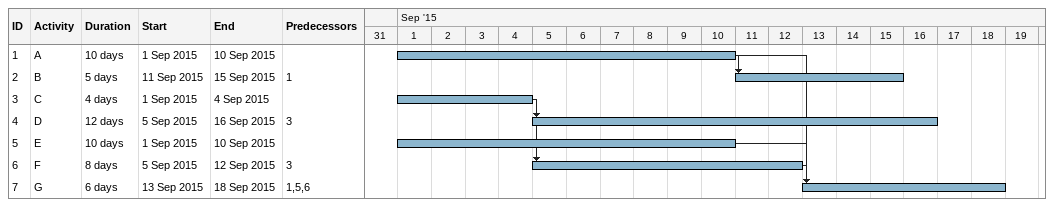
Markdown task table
| ID | Task | Duration | Start | Finish | Predecessors |
|---|---|---|---|---|---|
| 1 | A | 10d | 2015-09-01 | 2015-09-10 |  |
| 2 | B | 5d | 2015-09-11 | 2015-09-15 | 1 |
| 3 | C | 4d | 2015-09-01 | 2015-09-04 |  |
| 4 | D | 12d | 2015-09-05 | 2015-09-16 | 3 |
| 5 | E | 10d | 2015-09-01 | 2015-09-10 |  |
| 6 | F | 8d | 2015-09-05 | 2015-09-12 | 3 |
| 7 | G | 6d | 2015-09-13 | 2015-09-18 | 1, 5, 6 |
